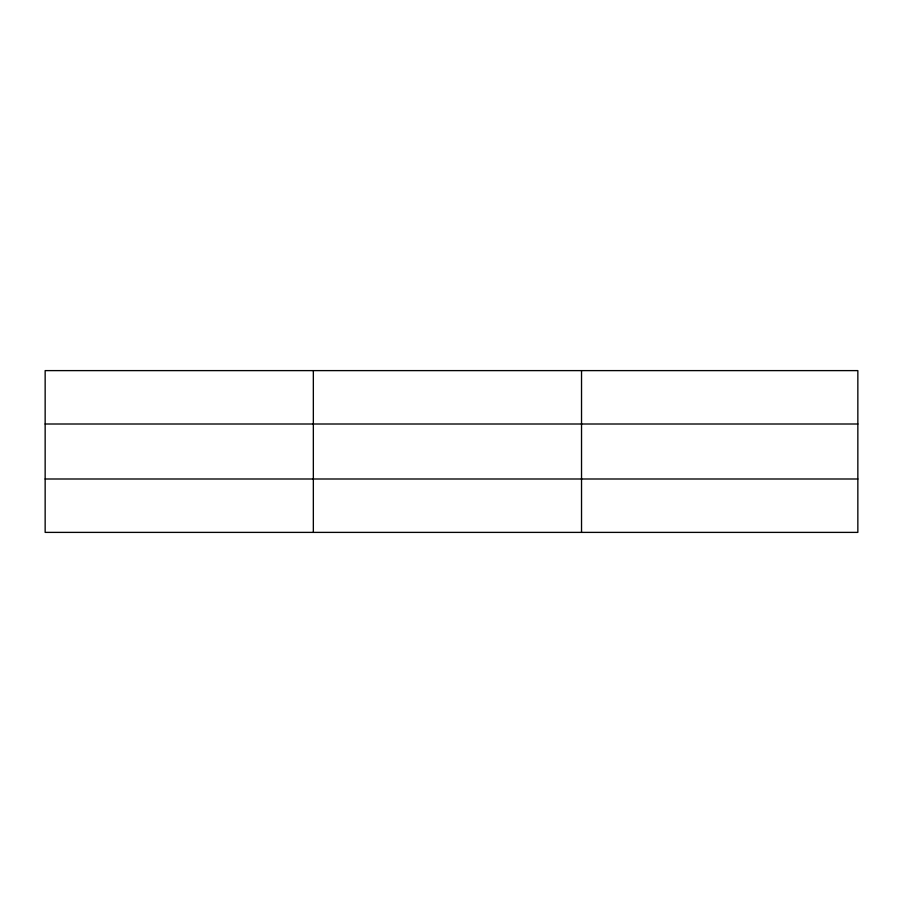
<?xml version="1.0" encoding="UTF-8"?>
<svg xmlns="http://www.w3.org/2000/svg" width="903" height="903" viewBox="0 0 903 903"><rect width="100%" height="100%" fill="white"/><g stroke="black" fill="none" stroke-linecap="round" stroke-linejoin="round"><path stroke-width="1.35" d="M313.341 532.386L313.341 370.614M581.532 532.386L581.532 370.614M857.85 424.004L857.85 370.614L45.15 370.614L45.15 532.386L857.85 532.386L857.85 424.004L45.15 424.004M45.15 478.996L857.85 478.996"/></g></svg>
